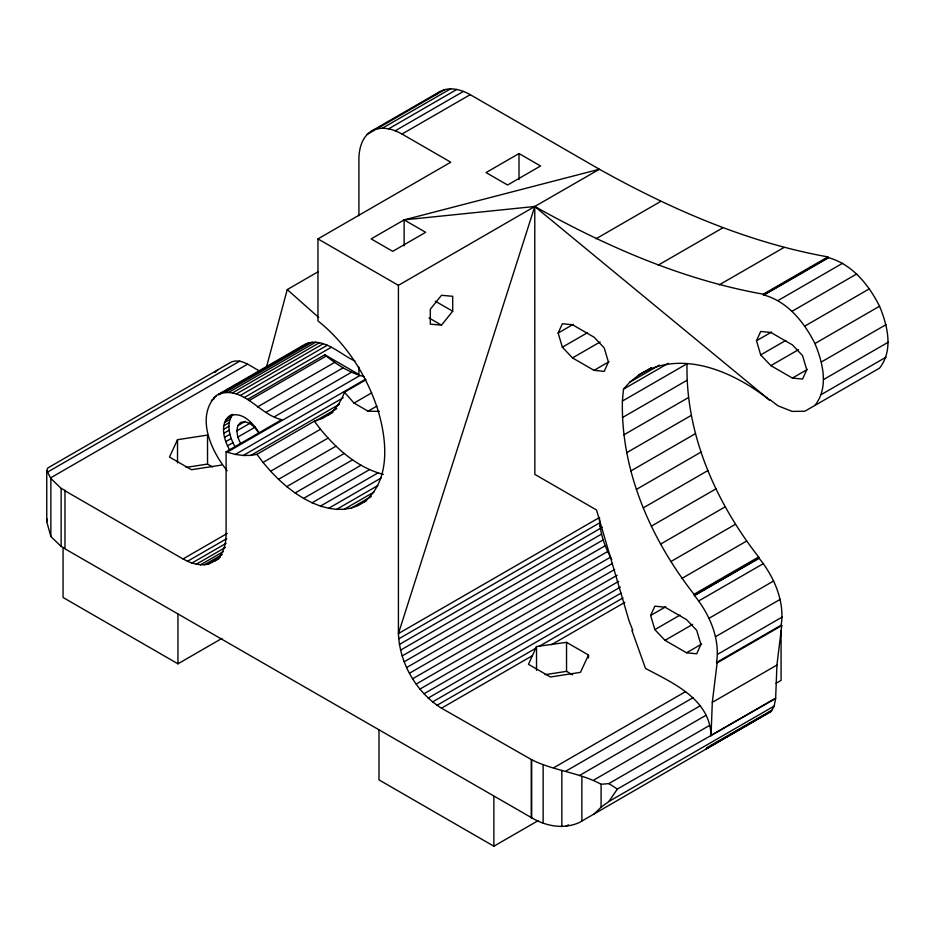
<?xml version="1.0" encoding="UTF-8"?>
<svg xmlns="http://www.w3.org/2000/svg" width="935" height="935" viewBox="0 0 935 935"><rect width="100%" height="100%" fill="white"/><g stroke="black" fill="none" stroke-linecap="round" stroke-linejoin="round"><path stroke-width="1.4" d="M378.991 730.13L378.991 779.883L493.867 846.21L493.867 796.456M781.076 630.646L781.076 680.388L776.038 683.298M717.122 662.915L716.549 662.471C720.312 638.488 709.361 613.921 694.495 595.56L694.015 594.286C651.169 539.588 620.863 471.556 622.394 401.068L687.026 363.75C685.484 434.249 715.789 502.282 758.647 556.98L759.115 558.253C773.981 576.615 784.933 601.182 781.169 625.164L781.753 625.608L717.122 662.915L712.306 702.36L711.021 735.822C710.203 699.275 673.282 683.193 645.512 668.443L631.896 630.377L632.761 630.33L629.068 620.887L596.518 509.996L534.843 474.384L534.773 206.483L599.393 169.247C670.816 209.089 746.983 242.422 827.884 256.891L828.083 257.686L763.463 294.993L763.264 294.198C682.351 279.717 606.16 246.431 534.773 206.483L404.13 219.877L371.172 238.904L392.712 251.34L425.67 232.312L404.13 219.877L404.13 245.905M594.064 814.011L601.088 807.221L608.814 801.529L617.404 789.023L775.641 698.515L776.927 665.054L781.753 625.608M229.636 449.91C223.699 439.731 218.65 421.428 231.798 414.661M235.024 446.801C229.858 437.323 225.393 423.859 232.909 414.439L227.521 417.548M622.394 401.068L623.481 389.159L629.617 382.31L638.827 374.958L651.251 367.794M771.655 710.284L707.035 747.591L706.392 748.666L771.375 711.208L774.145 706.077L775.641 698.515M814.923 405.428C829.053 387.499 822.917 362.768 814.923 343.542C804.217 322.271 787.773 301.654 763.953 294.993L763.463 294.993M770.148 399.841L778.037 405.837L792.12 411.388L804.836 411.248L879.543 368.121C893.673 350.181 887.537 325.462 879.543 306.236C868.837 284.965 852.393 264.348 828.574 257.674L828.083 257.686M259.007 370.681C250.638 366.368 241.3 358.047 231.284 362.044L47.755 468.003L46.75 470.597L50.864 478.463L61.137 488.409L64.983 490.302L64.983 548.331L61.137 546.449L50.864 536.503L46.75 521.718L47.159 519.007M240.611 443.576L237.806 437.113L236.824 430.836L237.806 425.694L240.611 422.468L244.806 421.65L249.75 423.38L254.694 427.365L258.89 433.022M266.522 366.929L287.244 289.57L318.367 271.606M706.755 748.514L707.035 747.591M638.827 374.958C681.475 348.264 734.489 372.06 769.856 400.309L534.773 206.483L398.415 633.568C399.572 663.277 416.344 692.332 441.495 708.181L531.688 759.746C553.73 770.849 579.56 772.485 601.088 784.278L608.814 783.6L709.525 725.455M365.912 379.809L344.431 392.209C341.287 401.232 335.758 409.495 327.998 415.163M588.501 655.014L580.46 672.347L550.446 676.987L528.485 664.306L536.526 646.529L566.54 642.333L588.501 655.014L588.501 657.924M558.148 333.047L562.356 323.744L572.512 324.749L594.052 337.184L604.209 347.902L608.416 362.055L604.209 371.359L594.052 370.353L572.512 357.918L562.356 347.201L558.148 333.047L573.237 324.34M756.497 340.761L760.704 331.458L770.861 332.463L792.401 344.898L802.557 355.627L806.765 369.781L802.557 379.072L792.401 378.067L770.861 365.632L760.704 354.914L756.497 340.761L771.574 332.054M650.643 615.475L654.851 606.172L665.007 607.177L686.547 619.613L696.704 630.33L700.899 644.484L696.704 653.787L686.547 652.782L665.007 640.346L654.851 629.629L650.643 615.475L665.72 606.768M212.409 466.904L207.535 464.087L207.535 435.067L177.521 439.707L169.48 457.04L191.441 469.721L221.455 465.081M354.914 360.968C340.024 354.365 323.837 336.822 305.78 343.893L216.09 395.68C195.298 416.788 211.333 451.301 227.158 470.737M771.375 711.208L579.419 822.473C563.899 829.614 545.9 826.248 531.688 817.786L63.066 547.735L63.066 597.488L177.954 663.815L221.922 638.418M404.13 219.877L599.393 169.247L470.223 94.669C461.154 89.48 449.466 86.336 439.754 91.642L371.546 131.029C362.09 136.791 358.97 148.478 358.923 158.915L358.923 215.716M441.495 325.146L452.692 311.226L452.692 296.301L441.495 295.296L430.31 309.228L430.31 324.153L441.495 325.146L429.072 317.97M214.723 372.527L217.948 369.746M300.462 347.645L302.963 345.518M215.027 560.977C223.395 554.887 226.083 543.936 226.095 534.084L226.095 451.804L281.739 419.675C259.498 415 243.755 385.664 218.895 394.056M363.89 502.224C391.309 480.204 386.868 439.415 377.717 409.401C366.508 375.204 346.242 343.437 317.958 320.915L317.958 238.904L450.787 162.211L402.003 134.044C392.945 128.866 381.258 125.722 371.546 131.029M435.359 95.043L439.754 91.642M367.151 134.43L374.736 130.047M376.688 128.925L444.896 89.55M382.45 128.177L450.658 88.79M388.691 128.796L456.899 89.409M395.271 130.771L463.479 91.385M402.003 134.044L470.223 94.669M519.007 153.55L486.048 172.578L507.588 185.013L540.547 165.986L519.007 153.55L519.007 179.578M47.954 471.859L239.874 361.05M50.642 477.855L247.635 364.124M611.806 559.387C604.548 546.648 599.662 532.249 599.464 517.499L398.415 633.568L398.415 285.35L534.773 206.483M213.577 397.807L216.09 396.346M218.615 394.897L308.877 342.783M211.403 400.414L213.928 398.953M225.335 392.361L312.22 342.21M228.888 392.326L315.761 342.163M232.605 392.829L319.49 342.666M236.45 393.857L323.335 343.694M240.388 395.411L327.262 345.249M244.362 397.468L331.247 347.306M247.611 399.339L324.796 354.774L358.923 374.479L358.923 367.198M249.037 400.601L326.221 356.036C337.477 365.024 349.994 372.995 364.066 376.618M225.814 419.78L231.202 416.671M224.564 422.538L229.952 419.429M223.804 425.776L229.18 422.667M257.429 406.982L334.613 362.418M223.547 429.387L228.923 426.278M223.804 433.291L229.18 430.182M237.806 425.694L245.332 421.346M265.902 412.393L343.087 367.829M224.564 437.405L229.952 434.296M236.824 430.836L250.615 422.877M225.814 441.612L231.202 438.503M237.806 437.113L255.36 426.979M274.387 416.776L351.572 372.212M227.521 445.808L232.909 442.699M596.039 238.764L660.659 201.457M226.095 451.804L227.123 452.213L359.963 375.519M227.123 452.213L235.328 454.41L365.632 379.178M235.328 454.41L243.264 455.474L343.203 397.772M243.264 455.474L250.825 455.38L339.382 404.259M250.825 455.38L256.926 454.328L314.37 421.171L321.991 418.635L332.953 412.3M315.387 420.995L336.752 408.665M344.431 392.209L354.014 403.067L371.674 392.864M256.926 454.328L263.027 462.428L320.471 429.27C336.986 449.267 357.719 467.781 383.373 474.396M354.014 403.067L368.074 411.178L376.91 406.082M263.027 462.428L270.601 471.252L328.045 438.094M270.601 471.252L278.525 479.339L335.969 446.182M658.135 265.178L722.755 227.871M278.525 479.339L286.729 486.621L344.173 453.452M286.729 486.621L295.121 492.99L352.565 459.833M64.538 490.548L183.015 558.955L227.263 533.406M183.015 558.955L187.514 561.28L226.714 538.654M562.356 347.201L587.496 332.685M295.121 492.99L303.594 498.402L361.039 465.244M187.514 561.28L191.967 563.034L226.106 543.328M191.967 563.034L196.327 564.202L225.405 547.419M196.327 564.202L200.534 564.763L223.301 551.627M200.534 564.763L204.555 564.728L222.261 554.502M303.594 498.402L312.08 502.785L369.524 469.627M204.555 564.728L208.341 564.074L220.391 557.108M218.825 558.791L208.341 564.074M572.512 357.918L600.153 341.953M312.08 502.785L320.471 506.092L377.915 472.935M320.471 506.092L328.676 508.289L381.118 478.019M719.284 284.836L783.904 247.53M328.676 508.289L336.6 509.353L377.81 485.569M336.6 509.353L344.173 509.271L374.14 491.974M344.173 509.271L351.291 508.044L371.265 496.508M366.637 500.634L357.895 505.683L351.291 508.044M594.052 370.353L609.129 361.646M763.264 294.198L827.884 256.891M763.953 294.993L828.574 257.674M649.077 369.325L651.555 367.899M629.617 382.31L659.444 365.094M623.481 389.159L668.221 363.329M778.037 300.544L842.657 263.238M792.12 311.25L856.74 273.943M622.394 417.594L687.026 380.288M804.836 326.07L869.456 288.763M760.704 354.914L785.832 340.398M623.82 434.868L688.44 397.562M770.861 365.632L798.502 349.667M814.923 343.542L879.543 306.236M626.66 452.704L691.281 415.397M630.88 470.936L695.5 433.63M792.401 378.067L807.478 369.36M821.397 361.962L886.018 324.644M823.63 379.517L888.25 342.21M636.443 489.391L701.063 452.072M821.397 394.488L886.018 357.182M398.649 638.909L599.697 522.829M399.362 644.46L600.399 528.38M643.292 507.857L707.912 470.55M400.531 650.164L601.567 534.084M402.143 655.949L603.18 539.881M404.189 661.77L605.226 545.701M406.643 667.555L607.692 551.486M651.344 526.16L715.976 488.853M409.483 673.247L610.52 557.178M412.674 678.763L612.448 563.431M416.18 684.069L614.692 569.45M660.554 544.135L725.174 506.828M419.955 689.083L617.205 575.2M423.976 693.77L618.701 581.348M428.183 698.071L620.372 587.11M670.804 561.608L735.424 524.29M432.543 701.928L620.933 593.152M436.996 705.317L535.79 648.271M539.238 646.284L623.026 597.909M441.495 708.181L532.494 655.645M551.533 644.659L624.849 602.327M681.989 578.368L746.621 541.061M758.647 556.98L694.015 594.286L694.495 595.56L759.115 558.253M694.763 595.163L759.384 557.844M698.983 600.796L763.603 563.478M654.851 629.629L679.979 615.113M665.007 640.346L692.648 624.381M709.069 618.269L773.689 580.951M686.547 652.782L701.624 644.075M715.544 636.677L780.164 599.37M717.776 654.231L782.396 616.925M716.549 662.471L781.169 625.164M553.754 767.74L685.624 691.608M565.967 771.071L693.384 697.51M579.419 775.524L700.397 705.68M712.306 702.36L776.927 665.054M594.064 779.895L705.948 715.31M493.867 846.21L537.964 820.755M710.682 735.623L775.302 698.316M565.967 826.271L568.492 824.81M608.814 801.529L774.145 706.077M706.392 748.666L771.013 711.36M229.636 415.9C242.025 410.874 253.315 423.274 259.089 432.905M186.088 467.395L207.535 464.087M545.093 674.673L566.54 671.353L572.641 674.871M368.074 411.178L379.329 411.423M435.289 301.175L452.692 311.226M317.958 238.904L398.415 285.35M599.686 525.926L602.198 527.375M608.814 783.6L617.404 789.023M287.244 289.57L318.706 317.479M324.796 354.774L326.221 356.036M314.37 421.171L320.471 429.27M601.088 784.278L601.088 807.221M581.862 777.055L581.862 821.059M566.54 642.333L566.54 671.353M561.83 770.58L561.83 826.563M543.142 765.344L543.142 823.384M536.526 646.529L536.526 670.383M531.688 759.746L531.688 817.786M531.244 760.003L531.244 818.043M177.954 614.061L177.954 663.815M177.521 439.707L177.521 462.918M61.137 488.409L61.137 546.449M50.864 478.463L50.864 536.503M46.75 470.597L46.75 521.718"/></g></svg>
